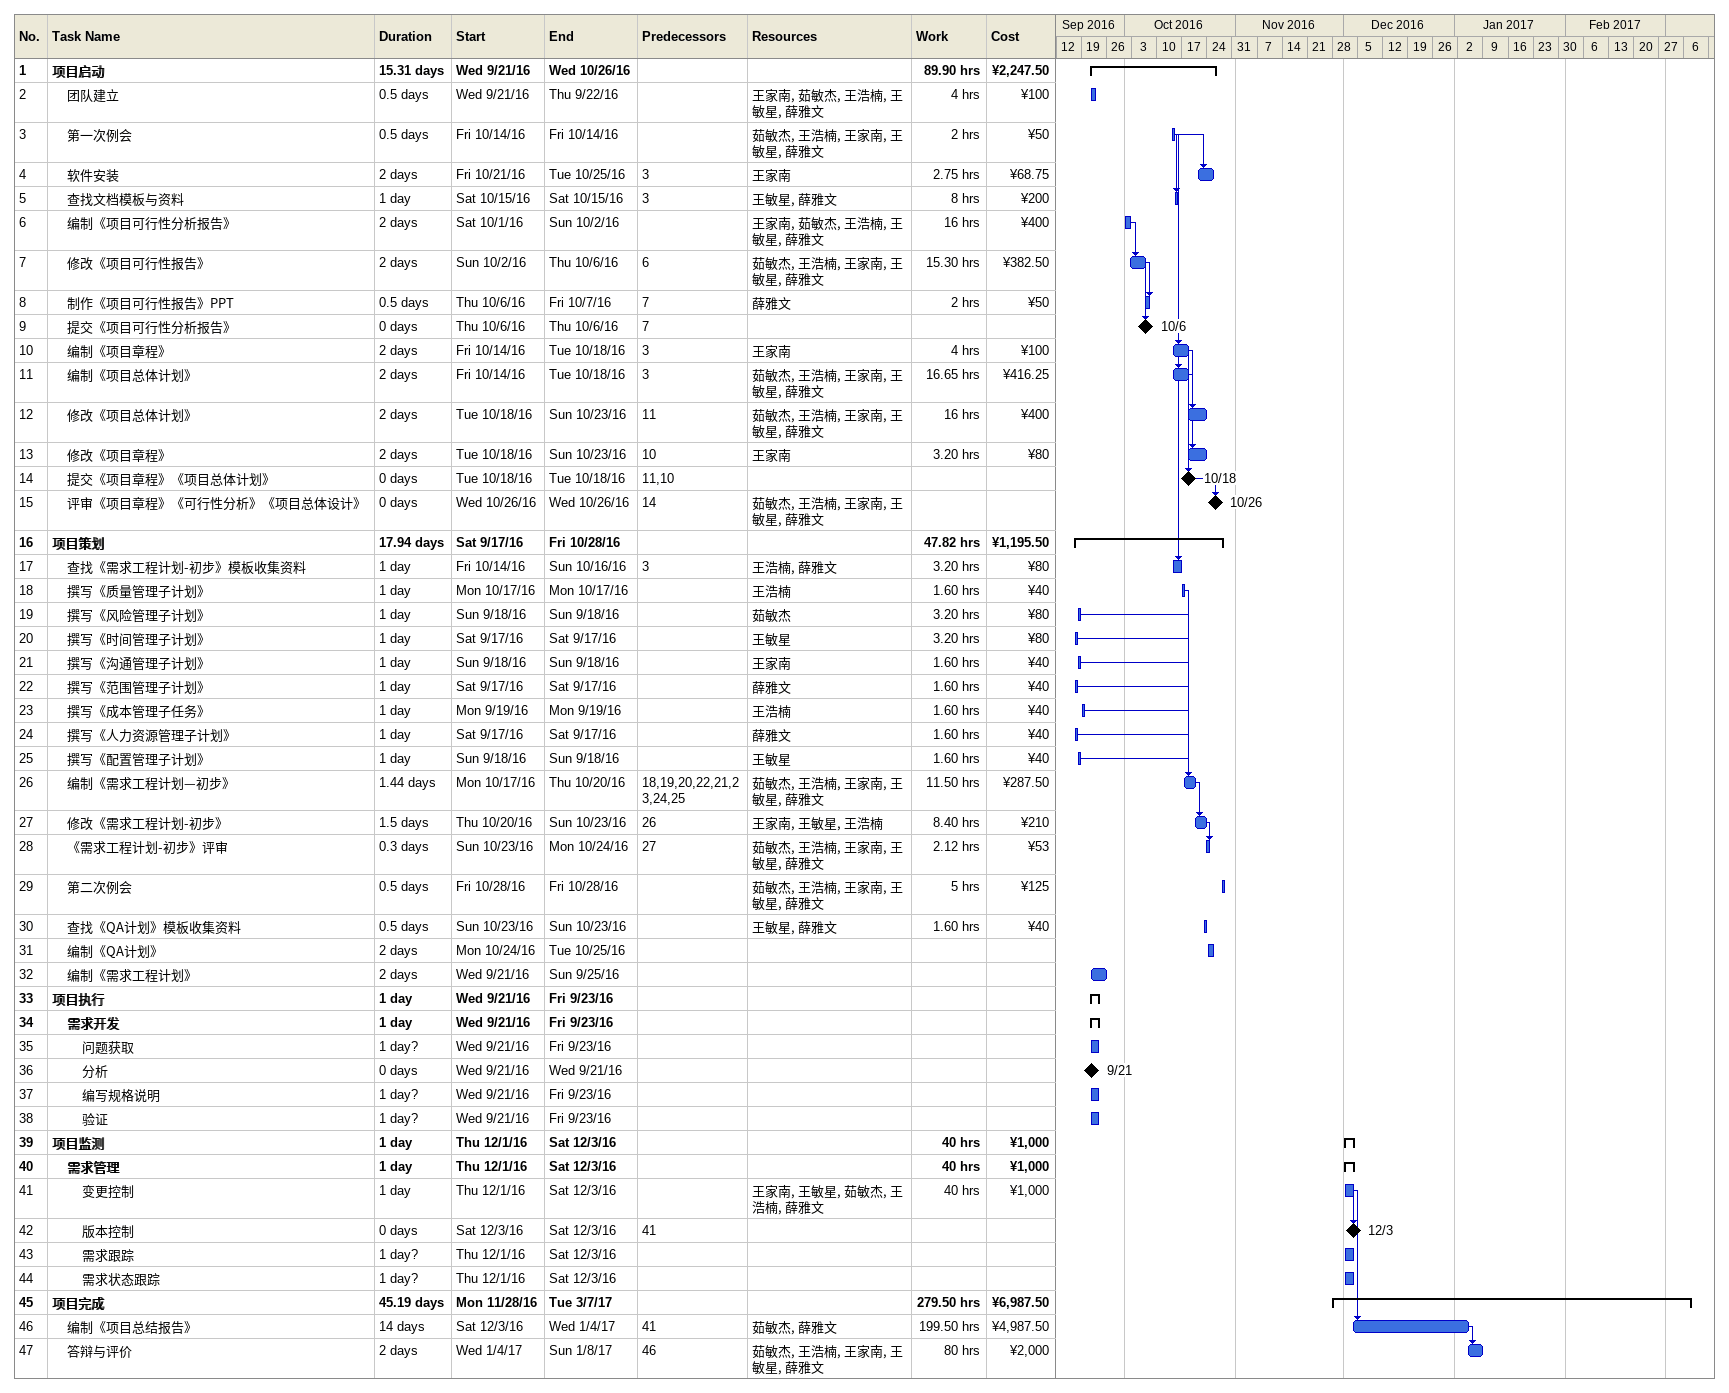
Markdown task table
| ID | Level | Task | Duration | Start | Finish | Predecessors | Resources | Work (h) | Cost (¥) |
|---|---|---|---|---|---|---|---|---|---|
| 1 | 1 | **项目启动** | 15.31d | 2016-09-21 | 2016-10-26 |  |  | 89.90 | 2247.50 |
| 2 | 2 | 团队建立 | 0.5d | 2016-09-21 | 2016-09-22 |  | 王家南, 茹敏杰, 王浩楠, 王敏星, 薛雅文 | 4 | 100 |
| 3 | 2 | 第一次例会 | 0.5d | 2016-10-14 | 2016-10-14 |  | 茹敏杰, 王浩楠, 王家南, 王敏星, 薛雅文 | 2 | 50 |
| 4 | 2 | 软件安装 | 2d | 2016-10-21 | 2016-10-25 | 3 | 王家南 | 2.75 | 68.75 |
| 5 | 2 | 查找文档模板与资料 | 1d | 2016-10-15 | 2016-10-15 | 3 | 王敏星, 薛雅文 | 8 | 200 |
| 6 | 2 | 编制《项目可行性分析报告》 | 2d | 2016-10-01 | 2016-10-02 |  | 王家南, 茹敏杰, 王浩楠, 王敏星, 薛雅文 | 16 | 400 |
| 7 | 2 | 修改《项目可行性报告》 | 2d | 2016-10-02 | 2016-10-06 | 6 | 茹敏杰, 王浩楠, 王家南, 王敏星, 薛雅文 | 15.30 | 382.50 |
| 8 | 2 | 制作《项目可行性报告》PPT | 0.5d | 2016-10-06 | 2016-10-07 | 7 | 薛雅文 | 2 | 50 |
| 9 | 2 | 提交《项目可行性分析报告》 | 0d | 2016-10-06 | 2016-10-06 | 7 |  |  |  |
| 10 | 2 | 编制《项目章程》 | 2d | 2016-10-14 | 2016-10-18 | 3 | 王家南 | 4 | 100 |
| 11 | 2 | 编制《项目总体计划》 | 2d | 2016-10-14 | 2016-10-18 | 3 | 茹敏杰, 王浩楠, 王家南, 王敏星, 薛雅文 | 16.65 | 416.25 |
| 12 | 2 | 修改《项目总体计划》 | 2d | 2016-10-18 | 2016-10-23 | 11 | 茹敏杰, 王浩楠, 王家南, 王敏星, 薛雅文 | 16 | 400 |
| 13 | 2 | 修改《项目章程》 | 2d | 2016-10-18 | 2016-10-23 | 10 | 王家南 | 3.20 | 80 |
| 14 | 2 | 提交《项目章程》《项目总体计划》 | 0d | 2016-10-18 | 2016-10-18 | 11, 10 |  |  |  |
| 15 | 2 | 评审《项目章程》《可行性分析》《项目总体设计》 | 0d | 2016-10-26 | 2016-10-26 | 14 | 茹敏杰, 王浩楠, 王家南, 王敏星, 薛雅文 |  |  |
| 16 | 1 | **项目策划** | 17.94d | 2016-09-17 | 2016-10-28 |  |  | 47.82 | 1195.50 |
| 17 | 2 | 查找《需求工程计划-初步》模板收集资料 | 1d | 2016-10-14 | 2016-10-16 | 3 | 王浩楠, 薛雅文 | 3.20 | 80 |
| 18 | 2 | 撰写《质量管理子计划》 | 1d | 2016-10-17 | 2016-10-17 |  | 王浩楠 | 1.60 | 40 |
| 19 | 2 | 撰写《风险管理子计划》 | 1d | 2016-09-18 | 2016-09-18 |  | 茹敏杰 | 3.20 | 80 |
| 20 | 2 | 撰写《时间管理子计划》 | 1d | 2016-09-17 | 2016-09-17 |  | 王敏星 | 3.20 | 80 |
| 21 | 2 | 撰写《沟通管理子计划》 | 1d | 2016-09-18 | 2016-09-18 |  | 王家南 | 1.60 | 40 |
| 22 | 2 | 撰写《范围管理子计划》 | 1d | 2016-09-17 | 2016-09-17 |  | 薛雅文 | 1.60 | 40 |
| 23 | 2 | 撰写《成本管理子任务》 | 1d | 2016-09-19 | 2016-09-19 |  | 王浩楠 | 1.60 | 40 |
| 24 | 2 | 撰写《人力资源管理子计划》 | 1d | 2016-09-17 | 2016-09-17 |  | 薛雅文 | 1.60 | 40 |
| 25 | 2 | 撰写《配置管理子计划》 | 1d | 2016-09-18 | 2016-09-18 |  | 王敏星 | 1.60 | 40 |
| 26 | 2 | 编制《需求工程计划—初步》 | 1.44d | 2016-10-17 | 2016-10-20 | 18, 19, 20, 22, 21, 23, 24, 25 | 茹敏杰, 王浩楠, 王家南, 王敏星, 薛雅文 | 11.50 | 287.50 |
| 27 | 2 | 修改《需求工程计划-初步》 | 1.5d | 2016-10-20 | 2016-10-23 | 26 | 王家南, 王敏星, 王浩楠 | 8.40 | 210 |
| 28 | 2 | 《需求工程计划-初步》评审 | 0.3d | 2016-10-23 | 2016-10-24 | 27 | 茹敏杰, 王浩楠, 王家南, 王敏星, 薛雅文 | 2.12 | 53 |
| 29 | 2 | 第二次例会 | 0.5d | 2016-10-28 | 2016-10-28 |  | 茹敏杰, 王浩楠, 王家南, 王敏星, 薛雅文 | 5 | 125 |
| 30 | 2 | 查找《QA计划》模板收集资料 | 0.5d | 2016-10-23 | 2016-10-23 |  | 王敏星, 薛雅文 | 1.60 | 40 |
| 31 | 2 | 编制《QA计划》 | 2d | 2016-10-24 | 2016-10-25 |  |  |  |  |
| 32 | 2 | 编制《需求工程计划》 | 2d | 2016-09-21 | 2016-09-25 |  |  |  |  |
| 33 | 1 | **项目执行** | 1d | 2016-09-21 | 2016-09-23 |  |  |  |  |
| 34 | 2 | **需求开发** | 1d | 2016-09-21 | 2016-09-23 |  |  |  |  |
| 35 | 3 | 问题获取 | 1d? | 2016-09-21 | 2016-09-23 |  |  |  |  |
| 36 | 3 | 分析 | 0d | 2016-09-21 | 2016-09-21 |  |  |  |  |
| 37 | 3 | 编写规格说明 | 1d? | 2016-09-21 | 2016-09-23 |  |  |  |  |
| 38 | 3 | 验证 | 1d? | 2016-09-21 | 2016-09-23 |  |  |  |  |
| 39 | 1 | **项目监测** | 1d | 2016-12-01 | 2016-12-03 |  |  | 40 | 1000 |
| 40 | 2 | **需求管理** | 1d | 2016-12-01 | 2016-12-03 |  |  | 40 | 1000 |
| 41 | 3 | 变更控制 | 1d | 2016-12-01 | 2016-12-03 |  | 王家南, 王敏星, 茹敏杰, 王浩楠, 薛雅文 | 40 | 1000 |
| 42 | 3 | 版本控制 | 0d | 2016-12-03 | 2016-12-03 | 41 |  |  |  |
| 43 | 3 | 需求跟踪 | 1d? | 2016-12-01 | 2016-12-03 |  |  |  |  |
| 44 | 3 | 需求状态跟踪 | 1d? | 2016-12-01 | 2016-12-03 |  |  |  |  |
| 45 | 1 | **项目完成** | 45.19d | 2016-11-28 | 2017-03-07 |  |  | 279.50 | 6987.50 |
| 46 | 2 | 编制《项目总结报告》 | 14d | 2016-12-03 | 2017-01-04 | 41 | 茹敏杰, 薛雅文 | 199.50 | 4987.50 |
| 47 | 2 | 答辩与评价 | 2d | 2017-01-04 | 2017-01-08 | 46 | 茹敏杰, 王浩楠, 王家南, 王敏星, 薛雅文 | 80 | 2000 |
